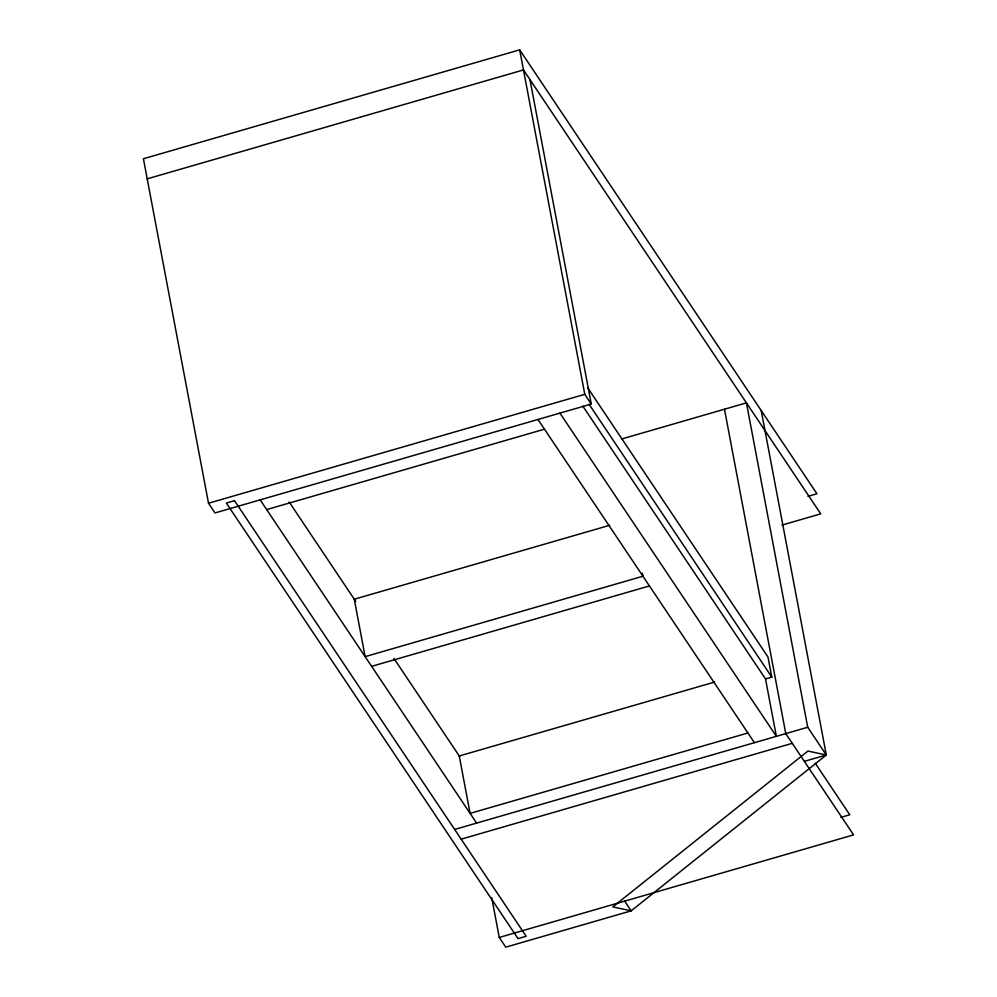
<?xml version="1.0" encoding="UTF-8"?>
<svg xmlns="http://www.w3.org/2000/svg" width="997" height="997" viewBox="0 0 997 997"><rect width="100%" height="100%" fill="white"/><g stroke="black" fill="none" stroke-linecap="round" stroke-linejoin="round"><path stroke-width="1.5" d="M761.21 410.527L826.301 755.003L631.188 910.847L505.766 947.15L499.26 937.442L491.745 897.661M807.981 496.356L816.942 493.764L519.686 49.85L143.418 158.76L208.51 503.236L215.016 512.944L591.271 404.047L529.98 79.66M147.22 178.849L523.487 69.94L820.743 513.854L781.922 525.095M208.51 503.236L584.778 394.326L591.271 404.047M266.66 509.592L544.474 429.184M621.567 439.016L746.429 402.875L807.72 727.262L826.301 755.003L804.355 761.359M609.69 525.294L354.284 599.222L365.126 656.637L642.94 576.229L642.367 573.2M371.632 666.345L649.446 585.937M714.662 682.048L459.256 755.975L470.098 813.39L747.912 732.982M765.821 678.832L771.79 677.113L767.989 657.011L587.906 388.095M454.657 829.454L807.72 727.262M461.162 839.162L792.279 743.326M840.832 817.378L849.78 814.786L815.247 763.204M499.26 937.442L853.582 834.888L785.773 733.618L724.483 409.231M826.301 755.003L807.931 751.053L612.819 906.896L631.188 910.847L624.683 901.138M589.115 404.308L771.79 677.113M582.834 406.128L765.509 678.932L776.364 736.334L559.928 413.119M537.969 419.475L754.417 742.69M289.142 501.94L355.804 601.49M393.902 658.381L459.692 756.636M260.167 499.883L476.603 823.098M519.686 49.85L584.778 394.326M234.494 500.681L226.344 503.049L518.029 938.638L526.179 936.27L234.494 500.681"/></g></svg>
